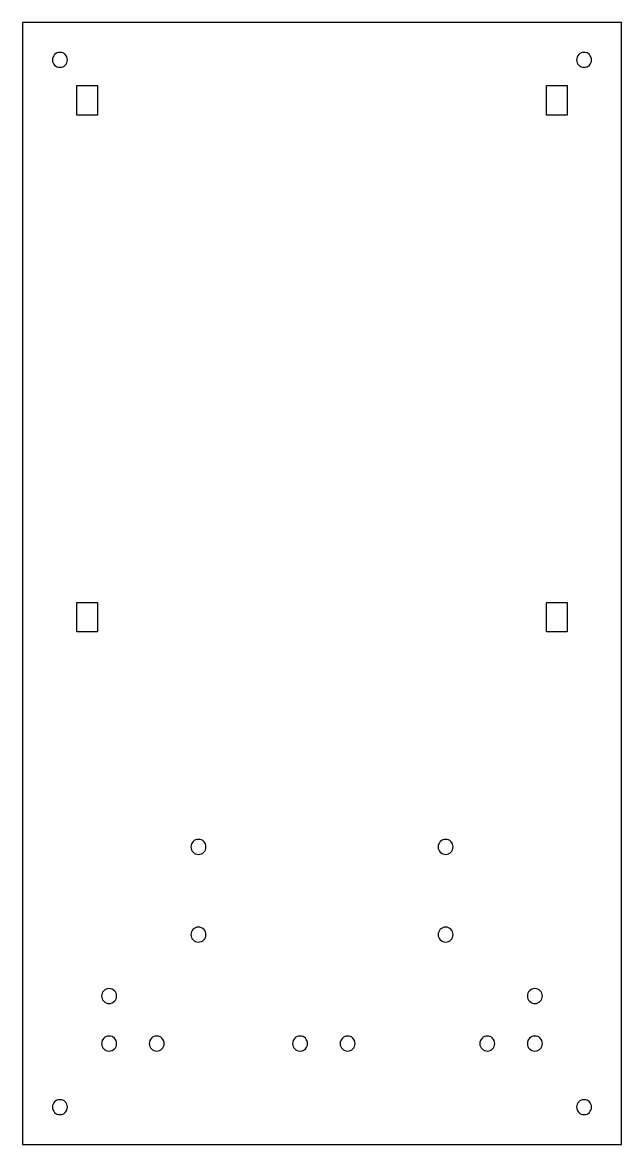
# Model space of a CAD drawing. Header units: millimetres. Extents: x 0 to 160, y -300 to 0.
import ezdxf

# ---------------------------------------------------------------- set-up
doc = ezdxf.new("R2010")
doc.units = ezdxf.units.MM
doc.layers.get('0').update_dxf_attribs({"linetype": 'CONTINUOUS'})

msp = doc.modelspace()

# ---------------------------------------------------------------- linework, layer by layer
for points in [[(0, -300), (160, -300), (160, 0), (0, 0)], [(14.55, -16.9), (20, -16.9), (20, -24.75), (14.55, -24.75)], [(140, -24.75), (140, -16.9), (145.45, -16.9), (145.45, -24.75)], [(14.55, -162.9), (14.55, -155.05), (20, -155.05), (20, -162.9)], [(145.45, -155.05), (145.45, -162.9), (140, -162.9), (140, -155.05)]]:
    msp.add_lwpolyline(points, close=True)
for points in [[(12, -10), (12, -11.1), (11.1, -12), (10, -12), (8.9, -12), (8, -11.1), (8, -10), (8, -8.9), (8.9, -8), (10, -8), (11.1, -8), (12, -8.9), (12, -10)], [(152, -10), (152, -11.1), (151.1, -12), (150, -12), (148.9, -12), (148, -11.1), (148, -10), (148, -8.9), (148.9, -8), (150, -8), (151.1, -8), (152, -8.9), (152, -10)], [(45.01, -220.41), (45.01, -219.3), (45.91, -218.41), (47.01, -218.41), (48.12, -218.41), (49.01, -219.3), (49.01, -220.41), (49.01, -221.51), (48.12, -222.41), (47.01, -222.41), (45.91, -222.41), (45.01, -221.51), (45.01, -220.41)], [(45.01, -220.41), (45.01, -219.3), (45.91, -218.41), (47.01, -218.41), (48.12, -218.41), (49.01, -219.3), (49.01, -220.41), (49.01, -221.51), (48.12, -222.41), (47.01, -222.41), (45.91, -222.41), (45.01, -221.51), (45.01, -220.41)], [(111.01, -220.41), (111.01, -219.3), (111.91, -218.41), (113.01, -218.41), (114.11, -218.41), (115.01, -219.3), (115.01, -220.41), (115.01, -221.51), (114.11, -222.41), (113.01, -222.41), (111.91, -222.41), (111.01, -221.51), (111.01, -220.41)], [(111.01, -220.41), (111.01, -219.3), (111.91, -218.41), (113.01, -218.41), (114.11, -218.41), (115.01, -219.3), (115.01, -220.41), (115.01, -221.51), (114.11, -222.41), (113.01, -222.41), (111.91, -222.41), (111.01, -221.51), (111.01, -220.41)], [(45.01, -243.86), (45.01, -242.76), (45.91, -241.86), (47.01, -241.86), (48.12, -241.86), (49.01, -242.76), (49.01, -243.86), (49.01, -244.96), (48.12, -245.86), (47.01, -245.86), (45.91, -245.86), (45.01, -244.96), (45.01, -243.86)], [(45.01, -243.86), (45.01, -242.76), (45.91, -241.86), (47.01, -241.86), (48.12, -241.86), (49.01, -242.76), (49.01, -243.86), (49.01, -244.96), (48.12, -245.86), (47.01, -245.86), (45.91, -245.86), (45.01, -244.96), (45.01, -243.86)], [(111.01, -243.86), (111.01, -242.76), (111.91, -241.86), (113.01, -241.86), (114.11, -241.86), (115.01, -242.76), (115.01, -243.86), (115.01, -244.96), (114.11, -245.86), (113.01, -245.86), (111.91, -245.86), (111.01, -244.96), (111.01, -243.86)], [(111.01, -243.86), (111.01, -242.76), (111.91, -241.86), (113.01, -241.86), (114.11, -241.86), (115.01, -242.76), (115.01, -243.86), (115.01, -244.96), (114.11, -245.86), (113.01, -245.86), (111.91, -245.86), (111.01, -244.96), (111.01, -243.86)], [(21.15, -260.29), (21.15, -259.19), (22.05, -258.29), (23.15, -258.29), (24.25, -258.29), (25.15, -259.19), (25.15, -260.29), (25.15, -261.4), (24.25, -262.29), (23.15, -262.29), (22.05, -262.29), (21.15, -261.4), (21.15, -260.29)], [(134.85, -260.29), (134.85, -259.19), (135.75, -258.29), (136.85, -258.29), (137.95, -258.29), (138.85, -259.19), (138.85, -260.29), (138.85, -261.4), (137.95, -262.29), (136.85, -262.29), (135.75, -262.29), (134.85, -261.4), (134.85, -260.29)], [(21.15, -272.99), (21.15, -271.89), (22.05, -270.99), (23.15, -270.99), (24.25, -270.99), (25.15, -271.89), (25.15, -272.99), (25.15, -274.1), (24.25, -274.99), (23.15, -274.99), (22.05, -274.99), (21.15, -274.1), (21.15, -272.99)], [(33.85, -272.99), (33.85, -271.89), (34.75, -270.99), (35.85, -270.99), (36.95, -270.99), (37.85, -271.89), (37.85, -272.99), (37.85, -274.1), (36.95, -274.99), (35.85, -274.99), (34.75, -274.99), (33.85, -274.1), (33.85, -272.99)], [(72.15, -272.99), (72.15, -271.89), (73.05, -270.99), (74.15, -270.99), (75.25, -270.99), (76.15, -271.89), (76.15, -272.99), (76.15, -274.1), (75.25, -274.99), (74.15, -274.99), (73.05, -274.99), (72.15, -274.1), (72.15, -272.99)], [(84.85, -272.99), (84.85, -271.89), (85.75, -270.99), (86.85, -270.99), (87.95, -270.99), (88.85, -271.89), (88.85, -272.99), (88.85, -274.1), (87.95, -274.99), (86.85, -274.99), (85.75, -274.99), (84.85, -274.1), (84.85, -272.99)], [(122.15, -272.99), (122.15, -271.89), (123.05, -270.99), (124.15, -270.99), (125.25, -270.99), (126.15, -271.89), (126.15, -272.99), (126.15, -274.1), (125.25, -274.99), (124.15, -274.99), (123.05, -274.99), (122.15, -274.1), (122.15, -272.99)], [(134.85, -272.99), (134.85, -271.89), (135.75, -270.99), (136.85, -270.99), (137.95, -270.99), (138.85, -271.89), (138.85, -272.99), (138.85, -274.1), (137.95, -274.99), (136.85, -274.99), (135.75, -274.99), (134.85, -274.1), (134.85, -272.99)], [(12, -290), (12, -291.1), (11.1, -292), (10, -292), (8.9, -292), (8, -291.1), (8, -290), (8, -288.9), (8.9, -288), (10, -288), (11.1, -288), (12, -288.9), (12, -290)], [(152, -290), (152, -291.1), (151.1, -292), (150, -292), (148.9, -292), (148, -291.1), (148, -290), (148, -288.9), (148.9, -288), (150, -288), (151.1, -288), (152, -288.9), (152, -290)]]:
    msp.add_open_spline(points, degree=3, knots=[0, 0, 0, 0, 1, 1, 1, 2, 2, 2, 3, 3, 3, 4, 4, 4, 4])

doc.saveas('drawing.dxf')
